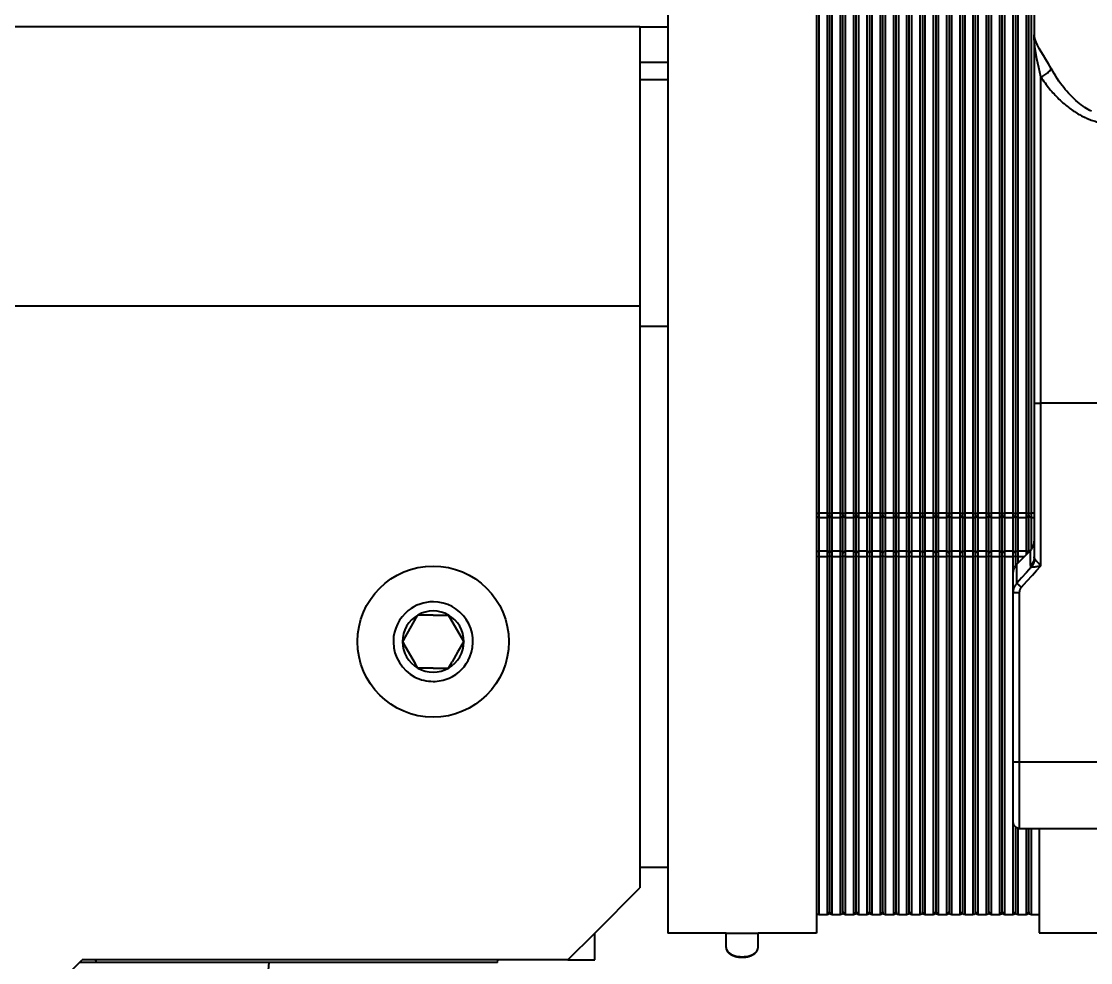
# Model space of a CAD drawing. Header units: millimetres. Extents: x 15 to 415, y 5 to 292.
# Drawn here: x 300.48 to 320.63, y 226.62 to 244.36 of the extents above; entities that cross this region are included whole.
import ezdxf

# ---------------------------------------------------------------- set-up
doc = ezdxf.new("R2010")
doc.units = ezdxf.units.MM
doc.layers.add('Geometries', color=7, linetype='Continuous')

msp = doc.modelspace()

# ---------------------------------------------------------------- linework, layer by layer
at = {"layer": 'Geometries', "linetype": 'Continuous', "lineweight": 40}
for p, q in [((312.6623, 245.3722), (312.6623, 244.2523)), ((315.4623, 244.5793), (315.4623, 235.0912)), ((315.5123, 235.0844), (315.5123, 244.627)), ((315.6623, 244.627), (315.6623, 235.0844)), ((315.7123, 244.5793), (315.7123, 235.0912)), ((315.7623, 235.0844), (315.7623, 244.627)), ((315.9123, 244.627), (315.9123, 235.0844)), ((315.9623, 235.0912), (315.9623, 244.5793)), ((316.0123, 235.0844), (316.0123, 244.627)), ((316.1623, 244.627), (316.1623, 235.0844)), ((316.2123, 235.0912), (316.2123, 244.5793)), ((316.2623, 235.0844), (316.2623, 244.627)), ((316.4123, 244.627), (316.4123, 235.0844)), ((316.4623, 244.5793), (316.4623, 235.0912)), ((316.5123, 235.0844), (316.5123, 244.627)), ((316.6623, 244.627), (316.6623, 235.0844)), ((316.7123, 235.0912), (316.7123, 244.5793)), ((316.7623, 235.0844), (316.7623, 244.627)), ((316.9123, 244.627), (316.9123, 235.0844)), ((316.9623, 235.0912), (316.9623, 244.5793)), ((317.0123, 235.0844), (317.0123, 244.627)), ((317.1623, 244.627), (317.1623, 235.0844)), ((317.2123, 235.0912), (317.2123, 244.5793)), ((317.2623, 235.0844), (317.2623, 244.627)), ((317.4123, 244.627), (317.4123, 235.0844)), ((317.4623, 244.5793), (317.4623, 235.0912)), ((317.5123, 235.0844), (317.5123, 244.627)), ((317.6623, 244.627), (317.6623, 235.0844)), ((317.7123, 244.5793), (317.7123, 235.0912)), ((317.7623, 235.0844), (317.7623, 244.627)), ((317.9123, 244.627), (317.9123, 235.0844)), ((317.9623, 244.5793), (317.9623, 235.0912)), ((318.0123, 235.0844), (318.0123, 244.627)), ((318.1623, 244.627), (318.1623, 235.0844)), ((318.2123, 244.5793), (318.2123, 235.0912)), ((318.2623, 235.0844), (318.2623, 244.627)), ((318.4123, 244.627), (318.4123, 235.0844)), ((318.4623, 235.0912), (318.4623, 244.5793)), ((318.5123, 235.0844), (318.5123, 244.627)), ((318.6623, 244.627), (318.6623, 235.0844)), ((318.7123, 235.0912), (318.7123, 244.5793)), ((318.7623, 235.0844), (318.7623, 244.627)), ((318.9123, 244.627), (318.9123, 235.0844)), ((318.9623, 235.0912), (318.9623, 244.5793)), ((319.0123, 235.0844), (319.0123, 244.627)), ((319.1623, 244.627), (319.1623, 235.0844)), ((319.2123, 244.5793), (319.2123, 235.0912)), ((319.2623, 235.0844), (319.2623, 244.627)), ((319.4123, 244.627), (319.4123, 235.0844)), ((319.4623, 235.0912), (319.4623, 244.5793)), ((319.5123, 235.0844), (319.5123, 244.627)), ((319.5659, 244.627), (319.5659, 244.1043)), ((312.1378, 244.2523), (298.6411, 244.2523)), ((312.1378, 244.2523), (312.1378, 243.5863)), ((312.1378, 244.2523), (312.6623, 244.2523)), ((312.6623, 244.2523), (312.6623, 243.5863)), ((319.5659, 244.1043), (319.5659, 237.1556)), ((319.566, 244.0989), (319.566, 244.102)), ((312.1378, 243.5863), (312.1378, 243.2523)), ((312.1378, 243.5863), (312.6623, 243.5863)), ((312.6623, 243.5863), (312.6623, 243.2523)), ((312.6623, 243.2523), (312.1378, 243.2523)), ((312.1378, 243.2523), (312.1378, 238.9983)), ((312.6623, 243.2523), (312.6623, 238.6089)), ((319.6909, 237.1604), (319.6909, 243.3091)), ((300.3381, 238.9983), (312.1378, 238.9983)), ((312.1378, 238.9983), (312.1378, 238.6089)), ((312.1378, 238.6089), (312.1378, 228.4155)), ((312.1378, 238.6089), (312.6623, 238.6089)), ((312.6623, 238.6089), (312.6623, 228.4155)), ((319.5659, 237.1556), (319.5659, 235.0844)), ((319.6909, 234.4045), (319.6909, 237.1604)), ((324.6044, 237.1604), (319.6909, 237.1604)), ((315.4623, 235.0912), (315.4623, 235.051)), ((315.6623, 235.0844), (315.5123, 235.0844)), ((315.5123, 235.0041), (315.5123, 235.0844)), ((315.6623, 235.0844), (315.6623, 235.0041)), ((315.7123, 235.0912), (315.7123, 235.051)), ((315.9123, 235.0844), (315.7623, 235.0844)), ((315.7623, 235.0041), (315.7623, 235.0844)), ((315.9123, 235.0844), (315.9123, 235.0041)), ((315.9623, 235.051), (315.9623, 235.0912)), ((316.1623, 235.0844), (316.0123, 235.0844)), ((316.0123, 235.0041), (316.0123, 235.0844)), ((316.1623, 235.0844), (316.1623, 235.0041)), ((316.2123, 235.051), (316.2123, 235.0912)), ((316.4123, 235.0844), (316.2623, 235.0844)), ((316.2623, 235.0041), (316.2623, 235.0844)), ((316.4123, 235.0844), (316.4123, 235.0041)), ((316.4623, 235.0912), (316.4623, 235.051)), ((316.6623, 235.0844), (316.5123, 235.0844)), ((316.5123, 235.0041), (316.5123, 235.0844)), ((316.6623, 235.0844), (316.6623, 235.0041)), ((316.7123, 235.051), (316.7123, 235.0912)), ((316.9123, 235.0844), (316.7623, 235.0844)), ((316.7623, 235.0041), (316.7623, 235.0844)), ((316.9123, 235.0844), (316.9123, 235.0041)), ((316.9623, 235.051), (316.9623, 235.0912)), ((317.1623, 235.0844), (317.0123, 235.0844)), ((317.0123, 235.0041), (317.0123, 235.0844)), ((317.1623, 235.0844), (317.1623, 235.0041)), ((317.2123, 235.051), (317.2123, 235.0912)), ((317.4123, 235.0844), (317.2623, 235.0844)), ((317.2623, 235.0041), (317.2623, 235.0844)), ((317.4123, 235.0844), (317.4123, 235.0041)), ((317.4623, 235.0912), (317.4623, 235.051)), ((317.6623, 235.0844), (317.5123, 235.0844)), ((317.5123, 235.0041), (317.5123, 235.0844)), ((317.6623, 235.0844), (317.6623, 235.0041)), ((317.7123, 235.0912), (317.7123, 235.051)), ((317.7623, 235.0041), (317.7623, 235.0844)), ((317.9123, 235.0844), (317.7623, 235.0844)), ((317.9123, 235.0844), (317.9123, 235.0041)), ((317.9623, 235.0912), (317.9623, 235.051)), ((318.1623, 235.0844), (318.0123, 235.0844)), ((318.0123, 235.0041), (318.0123, 235.0844)), ((318.1623, 235.0844), (318.1623, 235.0041)), ((318.2123, 235.0912), (318.2123, 235.051)), ((318.4123, 235.0844), (318.2623, 235.0844)), ((318.2623, 235.0041), (318.2623, 235.0844)), ((318.4123, 235.0844), (318.4123, 235.0041)), ((318.4623, 235.051), (318.4623, 235.0912)), ((318.6623, 235.0844), (318.5123, 235.0844)), ((318.5123, 235.0041), (318.5123, 235.0844)), ((318.6623, 235.0844), (318.6623, 235.0041)), ((318.7123, 235.051), (318.7123, 235.0912)), ((318.7623, 235.0041), (318.7623, 235.0844)), ((318.9123, 235.0844), (318.7623, 235.0844)), ((318.9123, 235.0844), (318.9123, 235.0041)), ((318.9623, 235.051), (318.9623, 235.0912)), ((319.1623, 235.0844), (319.0123, 235.0844)), ((319.0123, 235.0041), (319.0123, 235.0844)), ((319.1623, 235.0844), (319.1623, 235.0041)), ((319.2123, 235.0912), (319.2123, 235.051)), ((319.4123, 235.0844), (319.2623, 235.0844)), ((319.2623, 235.0041), (319.2623, 235.0844)), ((319.4123, 235.0844), (319.4123, 235.0041)), ((319.4623, 235.051), (319.4623, 235.0912)), ((319.5659, 235.0844), (319.5123, 235.0844)), ((319.5123, 235.0041), (319.5123, 235.0844)), ((319.5659, 235.0844), (319.5659, 235.0041)), ((315.4623, 235.051), (315.4623, 234.3321)), ((315.5123, 235.0041), (315.6623, 235.0041)), ((315.5123, 234.3697), (315.5123, 235.0041)), ((315.6623, 235.0041), (315.6623, 234.3697)), ((315.7123, 235.051), (315.7123, 234.3321)), ((315.7623, 235.0041), (315.9123, 235.0041)), ((315.7623, 234.3697), (315.7623, 235.0041)), ((315.9123, 235.0041), (315.9123, 234.3697)), ((315.9623, 234.3321), (315.9623, 235.051)), ((316.0123, 234.3697), (316.0123, 235.0041)), ((316.0123, 235.0041), (316.1623, 235.0041)), ((316.1623, 235.0041), (316.1623, 234.3697)), ((316.2123, 234.3321), (316.2123, 235.051)), ((316.2623, 235.0041), (316.4123, 235.0041)), ((316.2623, 234.3697), (316.2623, 235.0041)), ((316.4123, 235.0041), (316.4123, 234.3697)), ((316.4623, 235.051), (316.4623, 234.3321)), ((316.5123, 235.0041), (316.6623, 235.0041)), ((316.5123, 234.3697), (316.5123, 235.0041)), ((316.6623, 235.0041), (316.6623, 234.3697)), ((316.7123, 234.3321), (316.7123, 235.051)), ((316.7623, 235.0041), (316.9123, 235.0041)), ((316.7623, 234.3697), (316.7623, 235.0041)), ((316.9123, 235.0041), (316.9123, 234.3697)), ((316.9623, 234.3321), (316.9623, 235.051)), ((317.0123, 235.0041), (317.1623, 235.0041)), ((317.0123, 234.3697), (317.0123, 235.0041)), ((317.1623, 235.0041), (317.1623, 234.3697)), ((317.2123, 234.3321), (317.2123, 235.051)), ((317.2623, 235.0041), (317.4123, 235.0041)), ((317.2623, 234.3697), (317.2623, 235.0041)), ((317.4123, 235.0041), (317.4123, 234.3697)), ((317.4623, 235.051), (317.4623, 234.3321)), ((317.5123, 235.0041), (317.6623, 235.0041)), ((317.5123, 234.3697), (317.5123, 235.0041)), ((317.6623, 235.0041), (317.6623, 234.3697)), ((317.7123, 235.051), (317.7123, 234.3321)), ((317.7623, 235.0041), (317.9123, 235.0041)), ((317.7623, 234.3697), (317.7623, 235.0041)), ((317.9123, 235.0041), (317.9123, 234.3697)), ((317.9623, 235.051), (317.9623, 234.3321)), ((318.0123, 235.0041), (318.1623, 235.0041)), ((318.0123, 234.3697), (318.0123, 235.0041)), ((318.1623, 235.0041), (318.1623, 234.3697)), ((318.2123, 235.051), (318.2123, 234.3321)), ((318.2623, 235.0041), (318.4123, 235.0041)), ((318.2623, 234.3697), (318.2623, 235.0041)), ((318.4123, 235.0041), (318.4123, 234.3697)), ((318.4623, 234.3321), (318.4623, 235.051)), ((318.5123, 235.0041), (318.6623, 235.0041)), ((318.5123, 234.3697), (318.5123, 235.0041)), ((318.6623, 235.0041), (318.6623, 234.3697)), ((318.7123, 234.3321), (318.7123, 235.051)), ((318.7623, 235.0041), (318.9123, 235.0041)), ((318.7623, 234.3697), (318.7623, 235.0041)), ((318.9123, 235.0041), (318.9123, 234.3697)), ((318.9623, 234.3321), (318.9623, 235.051)), ((319.0123, 235.0041), (319.1623, 235.0041)), ((319.0123, 234.3697), (319.0123, 235.0041)), ((319.1623, 235.0041), (319.1623, 234.3697)), ((319.2123, 235.051), (319.2123, 234.3321)), ((319.2623, 235.0041), (319.4123, 235.0041)), ((319.2623, 234.3697), (319.2623, 235.0041)), ((319.4123, 235.0041), (319.4123, 234.3697)), ((319.4623, 234.3522), (319.4623, 235.051)), ((319.5123, 235.0041), (319.5659, 235.0041)), ((319.5123, 234.4046), (319.5123, 235.0041)), ((319.5659, 235.0041), (319.5659, 234.5594)), ((319.5659, 234.5594), (319.5659, 234.2616)), ((315.4623, 234.3321), (315.4623, 234.283)), ((315.4623, 234.283), (315.4623, 227.5722)), ((315.5123, 234.2716), (315.5123, 234.3697)), ((315.6623, 234.3697), (315.5123, 234.3697)), ((315.5123, 234.2716), (315.6623, 234.2716)), ((315.5123, 227.5222), (315.5123, 234.2716)), ((315.6623, 234.3697), (315.6623, 234.2716)), ((315.6623, 234.2716), (315.6623, 227.5222)), ((315.7123, 234.3321), (315.7123, 234.283)), ((315.7123, 234.283), (315.7123, 227.5722)), ((315.9123, 234.3697), (315.7623, 234.3697)), ((315.7623, 234.2716), (315.7623, 234.3697)), ((315.7623, 234.2716), (315.9123, 234.2716)), ((315.7623, 227.5222), (315.7623, 234.2716)), ((315.9123, 234.3697), (315.9123, 234.2716)), ((315.9123, 234.2716), (315.9123, 227.5222)), ((315.9623, 234.283), (315.9623, 234.3321)), ((315.9623, 227.5722), (315.9623, 234.283)), ((316.1623, 234.3697), (316.0123, 234.3697)), ((316.0123, 234.2716), (316.0123, 234.3697)), ((316.0123, 234.2716), (316.1623, 234.2716)), ((316.0123, 227.5222), (316.0123, 234.2716)), ((316.1623, 234.3697), (316.1623, 234.2716)), ((316.1623, 234.2716), (316.1623, 227.5222)), ((316.2123, 234.283), (316.2123, 234.3321)), ((316.2123, 227.5722), (316.2123, 234.283)), ((316.4123, 234.3697), (316.2623, 234.3697)), ((316.2623, 234.2716), (316.2623, 234.3697)), ((316.2623, 234.2716), (316.4123, 234.2716)), ((316.2623, 227.5222), (316.2623, 234.2716)), ((316.4123, 234.3697), (316.4123, 234.2716)), ((316.4123, 234.2716), (316.4123, 227.5222)), ((316.4623, 234.3321), (316.4623, 234.283)), ((316.4623, 234.283), (316.4623, 227.5722)), ((316.6623, 234.3697), (316.5123, 234.3697)), ((316.5123, 234.2716), (316.5123, 234.3697)), ((316.5123, 234.2716), (316.6623, 234.2716)), ((316.5123, 227.5222), (316.5123, 234.2716)), ((316.6623, 234.3697), (316.6623, 234.2716)), ((316.6623, 234.2716), (316.6623, 227.5222)), ((316.7123, 234.283), (316.7123, 234.3321)), ((316.7123, 227.5722), (316.7123, 234.283)), ((316.9123, 234.3697), (316.7623, 234.3697)), ((316.7623, 234.2716), (316.7623, 234.3697)), ((316.7623, 234.2716), (316.9123, 234.2716)), ((316.7623, 227.5222), (316.7623, 234.2716)), ((316.9123, 234.3697), (316.9123, 234.2716)), ((316.9123, 234.2716), (316.9123, 227.5222)), ((316.9623, 234.283), (316.9623, 234.3321)), ((316.9623, 227.5722), (316.9623, 234.283)), ((317.1623, 234.3697), (317.0123, 234.3697)), ((317.0123, 234.2716), (317.0123, 234.3697)), ((317.0123, 234.2716), (317.1623, 234.2716)), ((317.0123, 227.5222), (317.0123, 234.2716)), ((317.1623, 234.3697), (317.1623, 234.2716)), ((317.1623, 234.2716), (317.1623, 227.5222)), ((317.2123, 234.283), (317.2123, 234.3321)), ((317.2123, 227.5722), (317.2123, 234.283)), ((317.4123, 234.3697), (317.2623, 234.3697)), ((317.2623, 234.2716), (317.2623, 234.3697)), ((317.2623, 234.2716), (317.4123, 234.2716)), ((317.2623, 227.5222), (317.2623, 234.2716)), ((317.4123, 234.3697), (317.4123, 234.2716)), ((317.4123, 234.2716), (317.4123, 227.5222)), ((317.4623, 234.3321), (317.4623, 234.283)), ((317.4623, 234.283), (317.4623, 227.5722)), ((317.5123, 234.2716), (317.5123, 234.3697)), ((317.6623, 234.3697), (317.5123, 234.3697)), ((317.5123, 234.2716), (317.6623, 234.2716)), ((317.5123, 227.5222), (317.5123, 234.2716)), ((317.6623, 234.3697), (317.6623, 234.2716)), ((317.6623, 234.2716), (317.6623, 227.5222)), ((317.7123, 234.3321), (317.7123, 234.283)), ((317.7123, 234.283), (317.7123, 227.5722)), ((317.9123, 234.3697), (317.7623, 234.3697)), ((317.7623, 234.2716), (317.7623, 234.3697)), ((317.7623, 234.2716), (317.9123, 234.2716)), ((317.7623, 227.5222), (317.7623, 234.2716)), ((317.9123, 234.3697), (317.9123, 234.2716)), ((317.9123, 234.2716), (317.9123, 227.5222)), ((317.9623, 234.3321), (317.9623, 234.283)), ((317.9623, 234.283), (317.9623, 227.5722)), ((318.1623, 234.3697), (318.0123, 234.3697)), ((318.0123, 234.2716), (318.0123, 234.3697)), ((318.0123, 234.2716), (318.1623, 234.2716)), ((318.0123, 227.5222), (318.0123, 234.2716)), ((318.1623, 234.3697), (318.1623, 234.2716)), ((318.1623, 234.2716), (318.1623, 227.5222)), ((318.2123, 234.3321), (318.2123, 234.283)), ((318.2123, 234.283), (318.2123, 227.5722)), ((318.4123, 234.3697), (318.2623, 234.3697)), ((318.2623, 234.2716), (318.2623, 234.3697)), ((318.2623, 234.2716), (318.4123, 234.2716)), ((318.2623, 227.5222), (318.2623, 234.2716)), ((318.4123, 234.3697), (318.4123, 234.2716)), ((318.4123, 234.2716), (318.4123, 227.5222)), ((318.4623, 234.283), (318.4623, 234.3321)), ((318.4623, 227.5722), (318.4623, 234.283)), ((318.6623, 234.3697), (318.5123, 234.3697)), ((318.5123, 234.2716), (318.5123, 234.3697)), ((318.5123, 234.2716), (318.6623, 234.2716)), ((318.5123, 227.5222), (318.5123, 234.2716)), ((318.6623, 234.3697), (318.6623, 234.2716)), ((318.6623, 234.2716), (318.6623, 227.5222)), ((318.7123, 234.283), (318.7123, 234.3321)), ((318.7123, 227.5722), (318.7123, 234.283)), ((318.9123, 234.3697), (318.7623, 234.3697)), ((318.7623, 234.2716), (318.7623, 234.3697)), ((318.7623, 234.2716), (318.9123, 234.2716)), ((318.7623, 227.5222), (318.7623, 234.2716)), ((318.9123, 234.3697), (318.9123, 234.2716)), ((318.9123, 234.2716), (318.9123, 227.5222)), ((318.9623, 234.283), (318.9623, 234.3321)), ((318.9623, 227.5722), (318.9623, 234.283)), ((319.0123, 234.2716), (319.0123, 234.3697)), ((319.1623, 234.3697), (319.0123, 234.3697)), ((319.0123, 234.2716), (319.1623, 234.2716)), ((319.0123, 227.5222), (319.0123, 234.2716)), ((319.1623, 234.3697), (319.1623, 234.2716)), ((319.1623, 234.2716), (319.1623, 227.5222)), ((319.2123, 234.3321), (319.2123, 234.283)), ((319.2123, 234.283), (319.2123, 234.0973)), ((319.4123, 234.3697), (319.2623, 234.3697)), ((319.2623, 234.2716), (319.2623, 234.3697)), ((319.3817, 234.2716), (319.2623, 234.1522)), ((319.2623, 234.2716), (319.3817, 234.2716)), ((319.2623, 234.1522), (319.2623, 234.2716)), ((319.4123, 234.3022), (319.3817, 234.2716)), ((319.4123, 234.3697), (319.4123, 234.3022)), ((319.4578, 234.3477), (319.4123, 234.3022)), ((319.4623, 234.3522), (319.4578, 234.3477)), ((319.4927, 234.3826), (319.4623, 234.3522)), ((319.4927, 234.3826), (319.4927, 234.0989)), ((319.6909, 234.0922), (319.6909, 234.4045)), ((319.2623, 234.1522), (319.2392, 234.129)), ((319.2392, 233.7686), (319.2392, 234.129)), ((319.1659, 233.9523), (319.1659, 233.5903)), ((319.3276, 233.6898), (319.2392, 233.7686)), ((319.1659, 233.5903), (319.1659, 230.3966)), ((319.1659, 233.5903), (319.2909, 233.5903)), ((319.2909, 230.3966), (319.2909, 233.5903)), ((307.6932, 232.7149), (307.9486, 233.1574)), ((307.9537, 233.1662), (307.9486, 233.1574)), ((307.9537, 233.1662), (307.9619, 233.1662)), ((308.2424, 233.1662), (307.9619, 233.1662)), ((308.2424, 233.1662), (308.5156, 233.1662)), ((308.531, 233.1662), (308.5156, 233.1662)), ((308.8197, 232.6662), (308.531, 233.1662)), ((307.4924, 232.6774), (307.4924, 232.6662)), ((307.4924, 232.6662), (307.4924, 232.6544)), ((307.665, 232.6662), (307.6932, 232.7149)), ((307.665, 232.6662), (307.7117, 232.5854)), ((308.8197, 232.6662), (308.7035, 232.4649)), ((307.7117, 232.5854), (307.904, 232.2522)), ((308.7035, 232.4649), (308.598, 232.2823)), ((308.531, 232.1662), (308.598, 232.2823)), ((307.9537, 232.1662), (307.904, 232.2522)), ((307.9537, 232.1662), (307.9691, 232.1662)), ((308.2424, 232.1662), (307.9691, 232.1662)), ((308.2424, 232.1662), (308.5165, 232.1662)), ((308.531, 232.1662), (308.5165, 232.1662)), ((319.2909, 230.3966), (319.1659, 230.3966)), ((319.1659, 230.3966), (319.1659, 229.2716)), ((320.8409, 230.3966), (319.2909, 230.3966)), ((319.2909, 229.1466), (319.2909, 230.3966)), ((319.2123, 229.1744), (319.2123, 227.5722)), ((319.2623, 227.5222), (319.2623, 229.1499)), ((319.2909, 229.1466), (319.4123, 229.1466)), ((319.4123, 229.1466), (319.4623, 229.1466)), ((319.4123, 229.1466), (319.4123, 227.5222)), ((319.4623, 229.1466), (319.5123, 229.1466)), ((319.4623, 227.5722), (319.4623, 229.1466)), ((319.5123, 229.1466), (319.6623, 229.1466)), ((319.5123, 227.5222), (319.5123, 229.1466)), ((319.6623, 229.1466), (320.8409, 229.1466)), ((319.6623, 229.1466), (319.6623, 227.5222)), ((312.1378, 228.4155), (312.6623, 228.4155)), ((312.1378, 228.4155), (312.1378, 228.0226)), ((312.6623, 228.4155), (312.6623, 227.1722)), ((311.2878, 227.1726), (312.1378, 228.0226)), ((315.4623, 227.5722), (315.4623, 227.1722)), ((315.5123, 227.5222), (315.6623, 227.5222)), ((315.7623, 227.5222), (315.9123, 227.5222)), ((316.0123, 227.5222), (316.1623, 227.5222)), ((316.2623, 227.5222), (316.4123, 227.5222)), ((316.5123, 227.5222), (316.6623, 227.5222)), ((316.7623, 227.5222), (316.9123, 227.5222)), ((317.0123, 227.5222), (317.1623, 227.5222)), ((317.2623, 227.5222), (317.4123, 227.5222)), ((317.5123, 227.5222), (317.6623, 227.5222)), ((317.7623, 227.5222), (317.9123, 227.5222)), ((318.0123, 227.5222), (318.1623, 227.5222)), ((318.2623, 227.5222), (318.4123, 227.5222)), ((318.5123, 227.5222), (318.6623, 227.5222)), ((318.7623, 227.5222), (318.9123, 227.5222)), ((319.0123, 227.5222), (319.1623, 227.5222)), ((319.2623, 227.5222), (319.4123, 227.5222)), ((319.5123, 227.5222), (319.6623, 227.5222)), ((319.6623, 227.5222), (319.6623, 227.1753)), ((310.7807, 226.6655), (311.2878, 227.1726)), ((311.2878, 226.6655), (311.2878, 227.1726)), ((313.7623, 227.1722), (312.6623, 227.1722)), ((313.7623, 227.1722), (314.3623, 227.1722)), ((313.7623, 226.8988), (313.7623, 227.1722)), ((315.4623, 227.1722), (314.3623, 227.1722)), ((314.3623, 226.8988), (314.3623, 227.1722)), ((319.6623, 227.1753), (321.6174, 227.1753)), ((314.3623, 226.8984), (314.3623, 226.8988)), ((301.4381, 226.4752), (301.5801, 226.6171)), ((301.5801, 226.6171), (301.6285, 226.6655)), ((301.8975, 226.6171), (301.5801, 226.6171)), ((301.8723, 226.6655), (301.6285, 226.6655)), ((309.4604, 226.6655), (301.8723, 226.6655)), ((301.8723, 226.6655), (301.8975, 226.6171)), ((305.1455, 226.6171), (301.8975, 226.6171)), ((305.1455, 226.6171), (305.1331, 226.4752)), ((309.4545, 226.6171), (305.1455, 226.6171)), ((309.4545, 226.6171), (309.4543, 226.6155)), ((309.4545, 226.6171), (309.4604, 226.6655)), ((310.7807, 226.6655), (309.4604, 226.6655)), ((310.7807, 226.6655), (311.2878, 226.6655))]:
    msp.add_line(p, q, dxfattribs=at)
at = {"layer": 'Geometries', "linetype": 'Continuous', "lineweight": 40, "flags": 128}
for points in [[(319.6909, 243.3091), (319.6714, 243.3986), (319.6523, 243.4857), (319.6342, 243.5703), (319.6173, 243.6526), (319.6023, 243.7325), (319.5895, 243.8103), (319.5793, 243.8862), (319.572, 243.9604), (319.5675, 244.033), (319.5659, 244.1043)], [(319.8874, 243.4667), (319.8367, 243.5558), (319.7873, 243.6381), (319.7405, 243.714), (319.6974, 243.7839), (319.6591, 243.8484), (319.6265, 243.9078), (319.6005, 243.9627), (319.5814, 244.0134), (319.5698, 244.0604), (319.566, 244.0989)], [(319.6909, 243.3091), (319.7108, 243.3174), (319.7306, 243.327), (319.7499, 243.3377), (319.7688, 243.3494), (319.7871, 243.362), (319.8047, 243.3754), (319.8214, 243.3895), (319.8371, 243.4042), (319.8517, 243.4194), (319.865, 243.4349), (319.877, 243.4507), (319.8874, 243.4667)], [(320.646, 242.6618), (320.6131, 242.6789), (320.5808, 242.6971), (320.5491, 242.7161), (320.5181, 242.7361), (320.4877, 242.757), (320.4526, 242.7826), (320.4184, 242.8092), (320.385, 242.8367), (320.3524, 242.8651), (320.3162, 242.8984), (320.281, 242.9325), (320.2468, 242.9675), (320.2136, 243.0031), (320.1815, 243.0393), (320.1508, 243.0755), (320.121, 243.1122), (320.0921, 243.1494), (320.064, 243.1871), (320.0318, 243.2326), (320.0006, 243.2786), (319.9707, 243.325), (319.9418, 243.3719), (319.914, 243.4192), (319.8874, 243.4667)], [(319.6909, 243.3091), (319.7098, 243.2806), (319.7291, 243.2523), (319.7489, 243.2241), (319.7692, 243.196), (319.7899, 243.168), (319.8112, 243.1402), (319.8329, 243.1126), (319.8533, 243.0874), (319.8741, 243.0624), (319.8953, 243.0376), (319.917, 243.0129), (319.9391, 242.9885), (319.9617, 242.9642), (319.9848, 242.9402), (320.0083, 242.9164), (320.0323, 242.8929), (320.0567, 242.8696), (320.0816, 242.8465), (320.1071, 242.8238), (320.1274, 242.8061), (320.148, 242.7886), (320.1689, 242.7713), (320.1902, 242.7542), (320.2117, 242.7373), (320.2336, 242.7206), (320.2551, 242.7047), (320.277, 242.6891), (320.2992, 242.6737), (320.3217, 242.6586), (320.3445, 242.6438), (320.3672, 242.6295), (320.3902, 242.6156), (320.4135, 242.6021), (320.4159, 242.6007)], [(320.4159, 242.6007), (320.4372, 242.5889), (320.4585, 242.5774), (320.4801, 242.5662), (320.502, 242.5553), (320.5242, 242.5448), (320.5465, 242.5346), (320.5692, 242.5247), (320.5921, 242.5152), (320.6152, 242.5061), (320.6391, 242.4972), (320.6631, 242.4887), (320.6873, 242.4806), (320.7118, 242.4729), (320.7365, 242.4657), (320.7609, 242.4591), (320.7854, 242.4529), (320.8102, 242.4472), (320.835, 242.442), (320.8562, 242.438), (320.8775, 242.4343), (320.8989, 242.431), (320.9159, 242.4286)], [(319.5659, 237.1556), (319.5662, 237.1559), (319.567, 237.1562), (319.5683, 237.1565), (319.5702, 237.1568), (319.5726, 237.1571), (319.5754, 237.1574), (319.5788, 237.1577), (319.5827, 237.158), (319.587, 237.1583), (319.5918, 237.1585), (319.5969, 237.1588), (319.6025, 237.159), (319.6085, 237.1592), (319.6148, 237.1594), (319.6215, 237.1596), (319.6284, 237.1598), (319.6356, 237.1599), (319.6431, 237.1601), (319.6508, 237.1602), (319.6586, 237.1603), (319.6665, 237.1603), (319.6746, 237.1604), (319.6827, 237.1604), (319.6909, 237.1604)], [(319.5095, 234.0704), (319.4191, 233.9701), (319.3289, 233.8695), (319.2392, 233.7686)], [(319.3276, 233.6898), (319.4288, 233.803), (319.5305, 233.9157), (319.6106, 234.0041), (319.6909, 234.0922)], [(319.5659, 234.2616), (319.5655, 234.2487), (319.5644, 234.2358), (319.5624, 234.2231), (319.5597, 234.2104), (319.5562, 234.1979), (319.5519, 234.1856), (319.5469, 234.1735), (319.5412, 234.1617), (319.5347, 234.1503), (319.5276, 234.1392), (319.5198, 234.1284), (319.5114, 234.1181), (319.5023, 234.1082), (319.4927, 234.0989)], [(319.4927, 234.0989), (319.4929, 234.0941), (319.4935, 234.0898), (319.4945, 234.0858), (319.496, 234.0821), (319.4979, 234.0789), (319.4996, 234.0766), (319.5017, 234.0746), (319.504, 234.0729), (319.5066, 234.0715), (319.5095, 234.0704)], [(319.5715, 234.2309), (319.5709, 234.22), (319.5698, 234.2091), (319.5683, 234.1982), (319.5663, 234.1874), (319.5638, 234.1767), (319.561, 234.1662), (319.5577, 234.1559), (319.554, 234.1457), (319.5499, 234.1357), (319.5453, 234.1257), (319.5403, 234.1158), (319.5349, 234.1062), (319.5291, 234.0968), (319.5229, 234.0877), (319.5164, 234.0789), (319.5095, 234.0704)], [(319.5095, 234.0704), (319.5147, 234.071), (319.5211, 234.0717), (319.5286, 234.0726), (319.5372, 234.0737), (319.55, 234.0752), (319.5644, 234.077), (319.5801, 234.0788), (319.5969, 234.0809), (319.6146, 234.083), (319.6331, 234.0852), (319.6521, 234.0875), (319.6714, 234.0899), (319.6909, 234.0922)], [(319.5715, 234.2309), (319.5704, 234.2325), (319.5695, 234.2344), (319.5686, 234.2366), (319.5679, 234.2393), (319.5673, 234.2422), (319.5667, 234.2464), (319.5663, 234.251), (319.566, 234.2561), (319.5659, 234.2616)], [(319.6909, 234.0922), (319.6781, 234.1072), (319.6654, 234.1219), (319.6528, 234.1365), (319.6406, 234.1506), (319.6288, 234.1641), (319.6177, 234.177), (319.6073, 234.1889), (319.5979, 234.1999), (319.5895, 234.2098), (319.5823, 234.2183), (319.5762, 234.2254), (319.5715, 234.2309)], [(319.2392, 233.7686), (319.2313, 233.7603), (319.2239, 233.7517), (319.2169, 233.7428), (319.2103, 233.7337), (319.2042, 233.7243), (319.1986, 233.7149), (319.1934, 233.7053), (319.1887, 233.6954), (319.1844, 233.6855), (319.1805, 233.6752), (319.1771, 233.6647), (319.1741, 233.6542), (319.1716, 233.6435), (319.1695, 233.6328), (319.1679, 233.6222), (319.1668, 233.6116), (319.1662, 233.601), (319.1659, 233.5903)], [(319.2909, 233.5903), (319.2912, 233.599), (319.2919, 233.6077), (319.2931, 233.6163), (319.2948, 233.6248), (319.2969, 233.6332), (319.2995, 233.6415), (319.3026, 233.6496), (319.3058, 233.6568), (319.3094, 233.6639), (319.3134, 233.6708), (319.3177, 233.6774), (319.3224, 233.6837), (319.3276, 233.6898)], [(313.7623, 226.8988), (313.7623, 226.8964), (313.7625, 226.8923), (313.7628, 226.8882), (313.7632, 226.8841), (313.7638, 226.8801), (313.7645, 226.876), (313.7654, 226.872), (313.7664, 226.868), (313.7676, 226.8639), (313.7689, 226.8599), (313.7704, 226.856), (313.772, 226.852), (313.7737, 226.8481), (313.7756, 226.8441), (313.7776, 226.8402), (313.7798, 226.8364), (313.7821, 226.8325), (313.7845, 226.8287), (313.7871, 226.825), (313.7899, 226.8212), (313.7927, 226.8175), (313.7957, 226.8139), (313.7989, 226.8103), (313.8021, 226.8067), (313.8055, 226.8032), (313.8091, 226.7997), (313.8127, 226.7963), (313.8165, 226.7929), (313.8204, 226.7896), (313.8245, 226.7864), (313.8286, 226.7832), (313.8329, 226.78), (313.8372, 226.777), (313.8417, 226.774), (313.8463, 226.771), (313.851, 226.7682), (313.8558, 226.7653), (313.8607, 226.7626), (313.8657, 226.76), (313.8708, 226.7574), (313.8759, 226.7548), (313.8812, 226.7524), (313.8865, 226.75), (313.892, 226.7477), (313.8975, 226.7455), (313.9031, 226.7434), (313.9087, 226.7413), (313.9144, 226.7393), (313.9202, 226.7374), (313.9261, 226.7356), (313.932, 226.7338), (313.938, 226.7321), (313.9441, 226.7305), (313.9502, 226.729), (313.9563, 226.7276), (313.9625, 226.7262), (313.9687, 226.725), (313.975, 226.7238), (313.9813, 226.7227), (313.9877, 226.7217), (313.9941, 226.7207), (314.0005, 226.7199), (314.007, 226.7191), (314.0135, 226.7185), (314.02, 226.7179), (314.0265, 226.7173), (314.033, 226.7169), (314.0396, 226.7166), (314.0461, 226.7163), (314.0527, 226.7162), (314.0593, 226.7161), (314.0659, 226.7161), (314.0724, 226.7162), (314.079, 226.7164), (314.0856, 226.7166), (314.0921, 226.717), (314.0987, 226.7174), (314.1052, 226.7179), (314.1117, 226.7185), (314.1182, 226.7192), (314.1246, 226.72), (314.131, 226.7208), (314.1374, 226.7218), (314.1438, 226.7228), (314.1501, 226.7239), (314.1564, 226.7251), (314.1626, 226.7264), (314.1688, 226.7277), (314.175, 226.7292), (314.181, 226.7307), (314.1871, 226.7323), (314.1931, 226.734), (314.199, 226.7357), (314.2048, 226.7376), (314.2106, 226.7395), (314.2163, 226.7415), (314.222, 226.7435), (314.2276, 226.7457), (314.2331, 226.7479), (314.2385, 226.7502), (314.2438, 226.7526), (314.2491, 226.7551), (314.2543, 226.7576), (314.2593, 226.7602), (314.2643, 226.7629), (314.2692, 226.7656), (314.274, 226.7684), (314.2787, 226.7713), (314.2833, 226.7742), (314.2878, 226.7773), (314.2921, 226.7803), (314.2964, 226.7835), (314.3005, 226.7867), (314.3046, 226.79), (314.3085, 226.7933), (314.3123, 226.7967), (314.3159, 226.8001), (314.3195, 226.8036), (314.3229, 226.8072), (314.3262, 226.8108), (314.3293, 226.8144), (314.3323, 226.8181), (314.3352, 226.8219), (314.3379, 226.8256), (314.3405, 226.8295), (314.343, 226.8333), (314.3453, 226.8372), (314.3474, 226.8411), (314.3494, 226.845), (314.3513, 226.849), (314.353, 226.853), (314.3546, 226.857), (314.356, 226.861), (314.3573, 226.8651), (314.3584, 226.8691), (314.3594, 226.8732), (314.3603, 226.8772), (314.361, 226.8813), (314.3615, 226.8854), (314.3619, 226.8895), (314.3622, 226.8936), (314.3623, 226.8977), (314.3623, 226.8984)]]:
    msp.add_lwpolyline(points, dxfattribs=at)
at = {"layer": 'Geometries', "linetype": 'Continuous', "lineweight": 40}
msp.add_circle((308.2424, 232.6662), 1.425, dxfattribs=at)
for centre, radius, start, end in [((319.3159, 234.5594), 0.25, 321.75634, 0), ((319.3159, 234.5594), 0.25, 315, 321.75634), ((319.4159, 233.9523), 0.25, 144.54929, 180), ((319.4159, 233.9523), 0.25, 135, 144.54929), ((308.2424, 232.6662), 0.75, 89.70699, 128.62435), ((308.2424, 232.6662), 0.75, 337.46749, 89.70699), ((308.2424, 232.6662), 0.75, 128.62435, 179.14403), ((308.2424, 232.6662), 0.5774, 120, 180), ((308.2424, 232.6662), 0.5774, 60, 120), ((308.2424, 232.6662), 0.5774, 0, 60), ((308.2424, 232.6662), 0.5774, 180, 240), ((308.2424, 232.6662), 0.5774, 300, 0), ((308.2424, 232.6662), 0.75, 180.89768, 242.83448), ((308.2424, 232.6662), 0.75, 293.52186, 337.46749), ((308.2424, 232.6662), 0.5774, 240, 300), ((308.2424, 232.6662), 0.75, 242.83448, 270), ((308.2424, 232.6662), 0.75, 270, 293.52186), ((319.2909, 229.2716), 0.125, 180, 231.0067), ((319.2909, 229.2716), 0.125, 231.0067, 256.74829), ((319.2909, 229.2716), 0.125, 256.74829, 270), ((315.5123, 227.5722), 0.05, 180, 270), ((315.6623, 227.5722), 0.05, 270, 0), ((315.7623, 227.5722), 0.05, 180, 270), ((315.9123, 227.5722), 0.05, 270, 0), ((316.0123, 227.5722), 0.05, 180, 270), ((316.1623, 227.5722), 0.05, 270, 0), ((316.2623, 227.5722), 0.05, 180, 270), ((316.4123, 227.5722), 0.05, 270, 0), ((316.5123, 227.5722), 0.05, 180, 270), ((316.6623, 227.5722), 0.05, 270, 0), ((316.7623, 227.5722), 0.05, 180, 270), ((316.9123, 227.5722), 0.05, 270, 0), ((317.0123, 227.5722), 0.05, 180, 270), ((317.1623, 227.5722), 0.05, 270, 0), ((317.2623, 227.5722), 0.05, 180, 270), ((317.4123, 227.5722), 0.05, 270, 0), ((317.5123, 227.5722), 0.05, 180, 270), ((317.6623, 227.5722), 0.05, 270, 0), ((317.7623, 227.5722), 0.05, 180, 270), ((317.9123, 227.5722), 0.05, 270, 0), ((318.0123, 227.5722), 0.05, 180, 270), ((318.1623, 227.5722), 0.05, 270, 0), ((318.2623, 227.5722), 0.05, 180, 270), ((318.4123, 227.5722), 0.05, 270, 0), ((318.5123, 227.5722), 0.05, 180, 270), ((318.6623, 227.5722), 0.05, 270, 0), ((318.7623, 227.5722), 0.05, 180, 270), ((318.9123, 227.5722), 0.05, 270, 0), ((319.0123, 227.5722), 0.05, 180, 270), ((319.1623, 227.5722), 0.05, 270, 0), ((319.2623, 227.5722), 0.05, 180, 270), ((319.4123, 227.5722), 0.05, 270, 0), ((319.5123, 227.5722), 0.05, 180, 270)]:
    msp.add_arc(centre, radius, start, end, dxfattribs=at)
for centre, major_axis, ratio, start_param, end_param in [((315.5123, 235.0912), (-0.05, 0), 0.1357449, 0, 1.5707963), ((315.6623, 235.0912), (0.05, 0), 0.1357449, 4.712389, 6.2831853), ((315.7623, 235.0912), (-0.05, 0), 0.1357449, 0, 1.5707963), ((315.9123, 235.0912), (0.05, 0), 0.1357449, 4.712389, 6.2831853), ((316.0123, 235.0912), (-0.05, 0), 0.1357449, 0, 1.5707963), ((316.1623, 235.0912), (0.05, 0), 0.1357449, 4.712389, 6.2831853), ((316.2623, 235.0912), (-0.05, 0), 0.1357449, 0, 1.5707963), ((316.4123, 235.0912), (0.05, 0), 0.1357449, 4.712389, 6.2831853), ((316.5123, 235.0912), (-0.05, 0), 0.1357449, 0, 1.5707963), ((316.6623, 235.0912), (0.05, 0), 0.1357449, 4.712389, 6.2831853), ((316.7623, 235.0912), (-0.05, 0), 0.1357449, 0, 1.5707963), ((316.9123, 235.0912), (0.05, 0), 0.1357449, 4.712389, 6.2831853), ((317.0123, 235.0912), (-0.05, 0), 0.1357449, 0, 1.5707963), ((317.1623, 235.0912), (0.05, 0), 0.1357449, 4.712389, 6.2831853), ((317.2623, 235.0912), (-0.05, 0), 0.1357449, 0, 1.5707963), ((317.4123, 235.0912), (0.05, 0), 0.1357449, 4.712389, 6.2831853), ((317.5123, 235.0912), (-0.05, 0), 0.1357449, 0, 1.5707963), ((317.6623, 235.0912), (0.05, 0), 0.1357449, 4.712389, 6.2831853), ((317.7623, 235.0912), (-0.05, 0), 0.1357449, 0, 1.5707963), ((317.9123, 235.0912), (0.05, 0), 0.1357449, 4.712389, 6.2831853), ((318.0123, 235.0912), (-0.05, 0), 0.1357449, 0, 1.5707963), ((318.1623, 235.0912), (0.05, 0), 0.1357449, 4.712389, 6.2831853), ((318.2623, 235.0912), (-0.05, 0), 0.1357449, 0, 1.5707963), ((318.4123, 235.0912), (0.05, 0), 0.1357449, 4.712389, 6.2831853), ((318.5123, 235.0912), (-0.05, 0), 0.1357449, 0, 1.5707963), ((318.6623, 235.0912), (0.05, 0), 0.1357449, 4.712389, 6.2831853), ((318.7623, 235.0912), (-0.05, 0), 0.1357449, 0, 1.5707963), ((318.9123, 235.0912), (0.05, 0), 0.1357449, 4.712389, 6.2831853), ((319.0123, 235.0912), (-0.05, 0), 0.1357449, 0, 1.5707963), ((319.1623, 235.0912), (0.05, 0), 0.1357449, 4.712389, 6.2831853), ((319.2623, 235.0912), (-0.05, 0), 0.1357449, 0, 1.5707963), ((319.4123, 235.0912), (0.05, 0), 0.1357449, 4.712389, 6.2831853), ((319.5123, 235.0912), (-0.05, 0), 0.1357449, 0, 1.5707963), ((315.5123, 235.051), (-0.05, 0), 0.9387951, 0, 1.5707963), ((315.6623, 235.051), (0.05, 0), 0.9387951, 4.712389, 6.2831853), ((315.7623, 235.051), (-0.05, 0), 0.9387951, 0, 1.5707963), ((315.9123, 235.051), (0.05, 0), 0.9387951, 4.712389, 6.2831853), ((316.0123, 235.051), (-0.05, 0), 0.9387951, 0, 1.5707963), ((316.1623, 235.051), (0.05, 0), 0.9387951, 4.712389, 6.2831853), ((316.2623, 235.051), (-0.05, 0), 0.9387951, 0, 1.5707963), ((316.4123, 235.051), (0.05, 0), 0.9387951, 4.712389, 6.2831853), ((316.5123, 235.051), (-0.05, 0), 0.9387951, 0, 1.5707963), ((316.6623, 235.051), (0.05, 0), 0.9387951, 4.712389, 6.2831853), ((316.7623, 235.051), (-0.05, 0), 0.9387951, 0, 1.5707963), ((316.9123, 235.051), (0.05, 0), 0.9387951, 4.712389, 6.2831853), ((317.0123, 235.051), (-0.05, 0), 0.9387951, 0, 1.5707963), ((317.1623, 235.051), (0.05, 0), 0.9387951, 4.712389, 6.2831853), ((317.2623, 235.051), (-0.05, 0), 0.9387951, 0, 1.5707963), ((317.4123, 235.051), (0.05, 0), 0.9387951, 4.712389, 6.2831853), ((317.5123, 235.051), (-0.05, 0), 0.9387951, 0, 1.5707963), ((317.6623, 235.051), (0.05, 0), 0.9387951, 4.712389, 6.2831853), ((317.7623, 235.051), (-0.05, 0), 0.9387951, 0, 1.5707963), ((317.9123, 235.051), (0.05, 0), 0.9387951, 4.712389, 6.2831853), ((318.0123, 235.051), (-0.05, 0), 0.9387951, 0, 1.5707963), ((318.1623, 235.051), (0.05, 0), 0.9387951, 4.712389, 6.2831853), ((318.2623, 235.051), (-0.05, 0), 0.9387951, 0, 1.5707963), ((318.4123, 235.051), (0.05, 0), 0.9387951, 4.712389, 6.2831853), ((318.5123, 235.051), (-0.05, 0), 0.9387951, 0, 1.5707963), ((318.6623, 235.051), (0.05, 0), 0.9387951, 4.712389, 6.2831853), ((318.7623, 235.051), (-0.05, 0), 0.9387951, 0, 1.5707963), ((318.9123, 235.051), (0.05, 0), 0.9387951, 4.712389, 6.2831853), ((319.0123, 235.051), (-0.05, 0), 0.9387951, 0, 1.5707963), ((319.1623, 235.051), (0.05, 0), 0.9387951, 4.712389, 6.2831853), ((319.2623, 235.051), (-0.05, 0), 0.9387951, 0, 1.5707963), ((319.4123, 235.051), (0.05, 0), 0.9387951, 4.712389, 6.2831853), ((319.5123, 235.051), (-0.05, 0), 0.9387951, 0, 1.5707963), ((315.5123, 234.3321), (-0.05, 0), 0.7527801, 4.712389, 6.2831853), ((315.5123, 234.283), (-0.05, 0), 0.2286348, 0, 1.5707963), ((315.6623, 234.3321), (-0.05, 0), 0.7527801, 3.1415927, 4.712389), ((315.6623, 234.283), (0.05, 0), 0.2286348, 4.712389, 6.2831853), ((315.7623, 234.3321), (-0.05, 0), 0.7527801, 4.712389, 6.2831853), ((315.7623, 234.283), (-0.05, 0), 0.2286348, 0, 1.5707963), ((315.9123, 234.3321), (-0.05, 0), 0.7527801, 3.1415927, 4.712389), ((315.9123, 234.283), (0.05, 0), 0.2286348, 4.712389, 6.2831853), ((316.0123, 234.3321), (-0.05, 0), 0.7527801, 4.712389, 6.2831853), ((316.0123, 234.283), (-0.05, 0), 0.2286348, 0, 1.5707963), ((316.1623, 234.3321), (-0.05, 0), 0.7527801, 3.1415927, 4.712389), ((316.1623, 234.283), (0.05, 0), 0.2286348, 4.712389, 6.2831853), ((316.2623, 234.3321), (-0.05, 0), 0.7527801, 4.712389, 6.2831853), ((316.2623, 234.283), (-0.05, 0), 0.2286348, 0, 1.5707963), ((316.4123, 234.3321), (-0.05, 0), 0.7527801, 3.1415927, 4.712389), ((316.4123, 234.283), (0.05, 0), 0.2286348, 4.712389, 6.2831853), ((316.5123, 234.3321), (-0.05, 0), 0.7527801, 4.712389, 6.2831853), ((316.5123, 234.283), (-0.05, 0), 0.2286348, 0, 1.5707963), ((316.6623, 234.3321), (-0.05, 0), 0.7527801, 3.1415927, 4.712389), ((316.6623, 234.283), (0.05, 0), 0.2286348, 4.712389, 6.2831853), ((316.7623, 234.3321), (-0.05, 0), 0.7527801, 4.712389, 6.2831853), ((316.7623, 234.283), (-0.05, 0), 0.2286348, 0, 1.5707963), ((316.9123, 234.3321), (-0.05, 0), 0.7527801, 3.1415927, 4.712389), ((316.9123, 234.283), (0.05, 0), 0.2286348, 4.712389, 6.2831853), ((317.0123, 234.3321), (-0.05, 0), 0.7527801, 4.712389, 6.2831853), ((317.0123, 234.283), (-0.05, 0), 0.2286348, 0, 1.5707963), ((317.1623, 234.3321), (-0.05, 0), 0.7527801, 3.1415927, 4.712389), ((317.1623, 234.283), (0.05, 0), 0.2286348, 4.712389, 6.2831853), ((317.2623, 234.3321), (-0.05, 0), 0.7527801, 4.712389, 6.2831853), ((317.2623, 234.283), (-0.05, 0), 0.2286348, 0, 1.5707963), ((317.4123, 234.3321), (-0.05, 0), 0.7527801, 3.1415927, 4.712389), ((317.4123, 234.283), (0.05, 0), 0.2286348, 4.712389, 6.2831853), ((317.5123, 234.3321), (-0.05, 0), 0.7527801, 4.712389, 6.2831853), ((317.5123, 234.283), (-0.05, 0), 0.2286348, 0, 1.5707963), ((317.6623, 234.3321), (-0.05, 0), 0.7527801, 3.1415927, 4.712389), ((317.6623, 234.283), (0.05, 0), 0.2286348, 4.712389, 6.2831853), ((317.7623, 234.3321), (-0.05, 0), 0.7527801, 4.712389, 6.2831853), ((317.7623, 234.283), (-0.05, 0), 0.2286348, 0, 1.5707963), ((317.9123, 234.3321), (-0.05, 0), 0.7527801, 3.1415927, 4.712389), ((317.9123, 234.283), (0.05, 0), 0.2286348, 4.712389, 6.2831853), ((318.0123, 234.3321), (-0.05, 0), 0.7527801, 4.712389, 6.2831853), ((318.0123, 234.283), (-0.05, 0), 0.2286348, 0, 1.5707963), ((318.1623, 234.3321), (-0.05, 0), 0.7527801, 3.1415927, 4.712389), ((318.1623, 234.283), (0.05, 0), 0.2286348, 4.712389, 6.2831853), ((318.2623, 234.3321), (-0.05, 0), 0.7527801, 4.712389, 6.2831853), ((318.2623, 234.283), (-0.05, 0), 0.2286348, 0, 1.5707963), ((318.4123, 234.3321), (-0.05, 0), 0.7527801, 3.1415927, 4.712389), ((318.4123, 234.283), (0.05, 0), 0.2286348, 4.712389, 6.2831853), ((318.5123, 234.3321), (-0.05, 0), 0.7527801, 4.712389, 6.2831853), ((318.5123, 234.283), (-0.05, 0), 0.2286348, 0, 1.5707963), ((318.6623, 234.3321), (-0.05, 0), 0.7527801, 3.1415927, 4.712389), ((318.6623, 234.283), (0.05, 0), 0.2286348, 4.712389, 6.2831853), ((318.7623, 234.3321), (-0.05, 0), 0.7527801, 4.712389, 6.2831853), ((318.7623, 234.283), (-0.05, 0), 0.2286348, 0, 1.5707963), ((318.9123, 234.3321), (-0.05, 0), 0.7527801, 3.1415927, 4.712389), ((318.9123, 234.283), (0.05, 0), 0.2286348, 4.712389, 6.2831853), ((319.0123, 234.3321), (-0.05, 0), 0.7527801, 4.712389, 6.2831853), ((319.0123, 234.283), (-0.05, 0), 0.2286348, 0, 1.5707963), ((319.1623, 234.3321), (-0.05, 0), 0.7527801, 3.1415927, 4.712389), ((319.1623, 234.283), (0.05, 0), 0.2286348, 4.712389, 6.2831853), ((319.2623, 234.3321), (-0.05, 0), 0.7527801, 4.712389, 6.2831853), ((319.2623, 234.283), (-0.05, 0), 0.2286348, 0, 1.5707963), ((319.4123, 234.3321), (-0.05, 0), 0.7527801, 3.5679522, 4.712389), ((314.0623, 226.8988), (-0.3, 0), 0.5735764, 0, 3.1415927)]:
    msp.add_ellipse(centre, major_axis=major_axis, ratio=ratio, start_param=start_param, end_param=end_param, dxfattribs=at)

doc.saveas('drawing.dxf')
